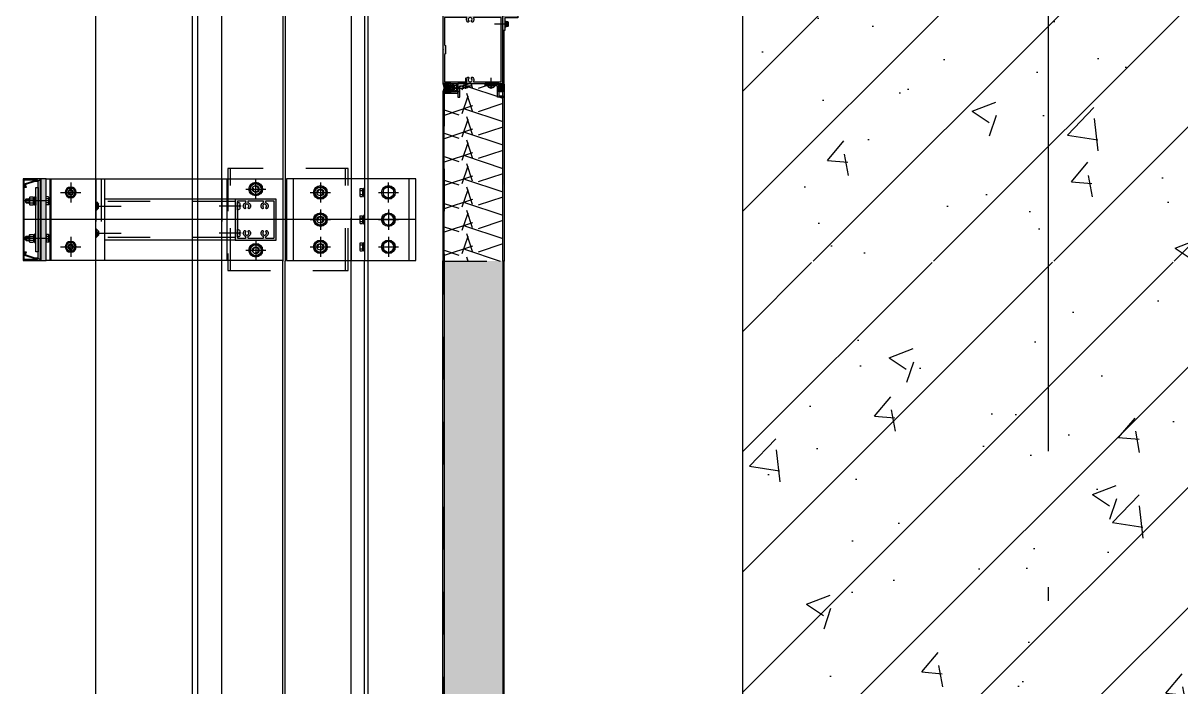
# Model space of a CAD drawing. Header units: millimetres. Extents: x 12351878 to 12381578, y 696206 to 738256.
# Drawn here: x 12375378 to 12377079, y 727451 to 728427 of the extents above; entities that cross this region are included whole.
import ezdxf

# ---------------------------------------------------------------- set-up
doc = ezdxf.new("R2010")
doc.units = ezdxf.units.MM
doc.header["$LTSCALE"] = 1000
for name, pattern in [('CENTER', [50.8, 31.75, -6.35, 6.35, -6.35]), ('CENTER2', [28.575, 19.05, -3.175, 3.175, -3.175]), ('DOTE', [2.42, 2, -0.2, 0.02, -0.2]), ('HIDDEN', [0.125, 0.0625, -0.0625])]:
    doc.linetypes.add(name, pattern=pattern)
for name, color, linetype in [('A-WALL', 5, 'Continuous'), ('A-WALL-PATT', 8, 'Continuous'), ('ALUM', 1, 'Continuous'), ('DOTE', 16, 'DOTE'), ('ELASTOMER', 6, 'Continuous'), ('ELASTOMER-V', 241, 'Continuous'), ('ELASTROMER-V', 241, 'Continuous'), ('EXTRUSION-V', 141, 'Continuous'), ('EXTRUSION1', 4, 'Continuous'), ('EXTRUSION2', 133, 'Continuous'), ('FASTENER', 191, 'Continuous'), ('GRID', 8, 'CENTER'), ('INSUL', 8, 'HIDDEN'), ('SILICONE', 8, 'Continuous'), ('SILICONE-V', 9, 'Continuous'), ('SUS-V', 201, 'Continuous'), ('SYMBOL', 7, 'Continuous'), ('型材断面填充', 254, 'Continuous'), ('铝板断面填充', 14, 'Continuous')]:
    doc.layers.add(name, color=color, linetype=linetype)
pattern_1 = [(108.43495, (4.298, -84.82), (-85.962545, 223.502618), [27.1839, -244.6535]), (18.43495, (-81.664, -110.608), (171.92509, 68.770036), [81.5527, -190.2848]), (71.56505, (-4.298, -84.82), (6e-11, 34.385018), [27.1839, -244.6535]), (161.56505, (-4.298, -59.031), (-85.962545, 17.19251), [81.5527, -190.2848])]

# ---------------------------------------------------------------- blocks, each defined once
blk = doc.blocks.new('*U133')
at = {"linetype": 'CENTER2', "ltscale": 0.5}
blk.add_line((0, 5.7), (0, -13.7), dxfattribs=at)
at = {"color": 0, "linetype": 'ByBlock'}
blk.add_lwpolyline([(-0.7, 2.5), (-1.2, 3.6), (-3, 3.6, 0.414214), (-5.4, 1.2), (-5.4, 0), (5.4, 0), (5.4, 1.2, 0.414214), (3, 3.6), (1.2, 3.6), (0.7, 2.5)], format="xyb", close=True, dxfattribs=at)
blk = doc.blocks.new('*U110')
at = {"layer": 'INSUL'}
h = blk.add_hatch(dxfattribs=at)
h.set_pattern_fill('保温棉50', color=256, scale=4.298127, angle=90, pattern_type=2)
h.set_pattern_definition(pattern_1)
h.paths.add_polyline_path([(0, -71.9), (86, -71.9), (86, 188.9), (0, 188.9)])
blk.add_lwpolyline([(0, -71.9), (86, -71.9), (86, 188.9), (0, 188.9)], close=True, dxfattribs=at)
blk = doc.blocks.new('20221208-LC02')
at = {"layer": '型材断面填充', "linetype": 'ByBlock'}
h = blk.add_hatch(color=256, dxfattribs=at)
edge = h.paths.add_edge_path(flags=16)
edge.add_line((2.5, -7), (2.5, -47))
edge.add_arc((3, -47), 0.5, 180, 270)
edge.add_line((3, -47.5), (34.7, -47.5))
edge.add_arc((34.7, -47), 0.5, 270, 385.0702)
edge.add_arc((40, -44.5), 5.4, 137.53, 205.0702, ccw=False)
edge.add_arc((36.9, -41.7), 1.25, 30, 137.53, ccw=False)
edge.add_arc((36.9, -41.7), 1.25, -42.47, 30, ccw=False)
edge.add_arc((40, -44.5), 2.9, 137.53, 142.0719)
edge.add_line((37.7, -42.7), (38, -42.9))
edge.add_arc((40, -44.5), 2.6, 141.1501, 158.8499)
edge.add_line((37.6, -43.6), (37.3, -43.4))
edge.add_arc((40, -44.5), 2.9, 157.9281, 262.0719)
edge.add_line((39.6, -47.4), (39.6, -47.1))
edge.add_arc((40, -44.5), 2.6, 261.1501, 278.8499)
edge.add_line((40.4, -47.1), (40.4, -47.4))
edge.add_arc((40, -44.5), 2.9, 277.9281, 382.0719)
edge.add_line((42.7, -43.4), (42.4, -43.6))
edge.add_arc((40, -44.5), 2.6, 21.1501, 38.8499)
edge.add_line((42, -42.9), (42.3, -42.7))
edge.add_arc((40, -44.5), 2.9, 37.9281, 42.47)
edge.add_arc((43.1, -41.7), 1.25, 150, 222.47, ccw=False)
edge.add_arc((43.1, -41.7), 1.25, 42.47, 150, ccw=False)
edge.add_arc((40, -44.5), 5.4, -25.0702, 42.47, ccw=False)
edge.add_arc((45.3, -47), 0.5, 154.9298, 270)
edge.add_line((45.3, -47.5), (85, -47.5))
edge.add_arc((85, -47), 0.5, 270, 360)
edge.add_line((85.5, -47), (85.5, 47))
edge.add_arc((85, 47), 0.5, 0, 90)
edge.add_line((85, 47.5), (45.3, 47.5))
edge.add_arc((45.3, 47), 0.5, 90, 205.0702)
edge.add_arc((40, 44.5), 5.4, -42.47, 25.0702, ccw=False)
edge.add_arc((43.1, 41.7), 1.25, 210, 317.53, ccw=False)
edge.add_arc((43.1, 41.7), 1.25, 137.53, 210, ccw=False)
edge.add_arc((40, 44.5), 2.9, 317.53, 322.0719)
edge.add_line((42.3, 42.7), (42, 42.9))
edge.add_arc((40, 44.5), 2.6, 321.1501, 338.8499)
edge.add_line((42.4, 43.6), (42.7, 43.4))
edge.add_arc((40, 44.5), 2.9, 337.9281, 442.0719)
edge.add_line((40.4, 47.4), (40.4, 47.1))
edge.add_arc((40, 44.5), 2.6, 81.1501, 98.8499)
edge.add_line((39.6, 47.1), (39.6, 47.4))
edge.add_arc((40, 44.5), 2.9, 97.9281, 202.0719)
edge.add_line((37.3, 43.4), (37.6, 43.6))
edge.add_arc((40, 44.5), 2.6, 201.1501, 218.8499)
edge.add_line((38, 42.9), (37.7, 42.7))
edge.add_arc((40, 44.5), 2.9, 217.9281, 222.47)
edge.add_arc((36.9, 41.7), 1.25, -30, 42.47, ccw=False)
edge.add_arc((36.9, 41.7), 1.25, 222.47, 330, ccw=False)
edge.add_arc((40, 44.5), 5.4, 154.9298, 222.47, ccw=False)
edge.add_arc((34.7, 47), 0.5, 334.9298, 450)
edge.add_line((34.7, 47.5), (3, 47.5))
edge.add_arc((3, 47), 0.5, 90, 180)
edge.add_line((2.5, 47), (2.5, 7))
edge.add_line((2.5, 7), (4, 6))
edge.add_line((4, 6), (4, -6))
edge.add_line((4, -6), (2.5, -7))
edge = h.paths.add_edge_path()
edge.add_line((0, -0.3), (0, -50))
edge.add_line((0, -50), (88, -50))
edge.add_line((88, -50), (88, 50))
edge.add_line((88, 50), (0, 50))
edge.add_line((0, 50), (0, 0.3))
edge.add_arc((0, 0), 0.3, -90, 90, ccw=False)
at = {"color": 0, "linetype": 'ByBlock'}
for points in [[(0, -0.3), (0, -50), (88, -50), (88, 50), (0, 50), (0, 0.3, -1)], [(2.5, -7), (2.5, -47, 0.414214), (3, -47.5), (34.7, -47.5, 0.549018), (35.1, -46.8, -0.303538), (36, -40.9, -0.506945), (38, -41.1, -0.327189), (37.9, -42.5, 0.01982), (37.7, -42.7), (38, -42.9, 0.077384), (37.6, -43.6), (37.3, -43.4, 0.488509), (39.6, -47.4), (39.6, -47.1, 0.077384), (40.4, -47.1), (40.4, -47.4, 0.488509), (42.7, -43.4), (42.4, -43.6, 0.077384), (42, -42.9), (42.3, -42.7, 0.01982), (42.1, -42.5, -0.327189), (42, -41.1, -0.506945), (44, -40.9, -0.303538), (44.9, -46.8, 0.549018), (45.3, -47.5), (85, -47.5, 0.414214), (85.5, -47), (85.5, 47, 0.414214), (85, 47.5), (45.3, 47.5, 0.549018), (44.9, 46.8, -0.303538), (44, 40.9, -0.506945), (42, 41.1, -0.327189), (42.1, 42.5, 0.01982), (42.3, 42.7), (42, 42.9, 0.077384), (42.4, 43.6), (42.7, 43.4, 0.488509), (40.4, 47.4), (40.4, 47.1, 0.077384), (39.6, 47.1), (39.6, 47.4, 0.488509), (37.3, 43.4), (37.6, 43.6, 0.077384), (38, 42.9), (37.7, 42.7, 0.01982), (37.9, 42.5, -0.327189), (38, 41.1, -0.506945), (36, 40.9, -0.303538), (35.1, 46.8, 0.549018), (34.7, 47.5), (3, 47.5, 0.414214), (2.5, 47), (2.5, 7), (4, 6), (4, -6)]]:
    blk.add_lwpolyline(points, format="xyb", close=True, dxfattribs=at)
blk = doc.blocks.new('*U113')
at = {"layer": 'ELASTOMER-V', "linetype": 'ByBlock'}
h = blk.add_hatch(dxfattribs=at)
h.set_pattern_fill('HONEY', color=256, scale=10, angle=90, style=0)
h.set_pattern_definition([(90, (777.9763, -18948.4055), (-1.082531755, 1.875), [1.25, -2.5]), (210, (777.9763, -18948.4055), (-1.082531755, -1.875), [1.25, -2.5]), (150, (777.9763, -18948.4055), (-2.16506351, -1e-12), [-2.5, 1.25])])
edge = h.paths.add_edge_path()
edge.add_arc((6, 11.7), 6, 0, 360)
at = {"layer": 'SILICONE'}
h = blk.add_hatch(dxfattribs=at)
h.set_pattern_fill('AR-SAND', color=256, angle=90, style=0)
h.set_pattern_definition([(127.5, (777.9763, -18948.4055), (-1.92682377, -0.06299336), [0, -1.52, 0, -1.7, 0, -1.625]), (97.5, (777.9763, -18948.4055), (-2.82214607, 1.7697767), [0, -0.82, 0, -1.37, 0, -0.525]), (57.5, (777.9763, -18949.6355), (-0.00565905, 3.11414186), [0, -0.5, 0, -1.8, 0, -2.35]), (47.5, (777.9763, -18949.6355), (-0.87767556, 3.0061266), [0, -0.25, 0, -1.18, 0, -1.35])])
edge = h.paths.add_edge_path()
edge.add_line((0, 11.7), (0, 0))
edge.add_arc((6, -13.7), 15, 66.3751, 113.6249, ccw=False)
edge.add_line((12, 0), (12, 11.7))
edge.add_arc((6, 11.7), 6, -180, 0, ccw=False)
at = {"layer": '铝板断面填充', "linetype": 'ByBlock'}
h = blk.add_hatch(color=256, dxfattribs=at)
h.dxf.hatch_style = 1
h.paths.add_polyline_path([(260.8, 2), (235, 2), (14, 2), (14, 22), (1, 22), (1, 20), (12, 20), (12, 0), (235, 0), (260.8, 0)])
at = {"layer": 'ALUM'}
blk.add_lwpolyline([(260.8, 2), (235, 2), (14, 2), (14, 22), (1, 22), (1, 20), (12, 20), (12, 0), (235, 0), (260.8, 0)], close=True, dxfattribs=at)
at = {"layer": 'ELASTOMER'}
blk.add_circle((6, 11.7), 6, dxfattribs=at)
at = {"layer": 'EXTRUSION2'}
blk.add_lwpolyline([(0, 42), (0, 22), (20, 22), (20, 25), (3, 25), (3, 42)], close=True, dxfattribs=at)
at = {"layer": 'SILICONE'}
blk.add_lwpolyline([(0, 11.7), (0, 0), (0, 0, -0.209138), (12, 0), (12, 11.7, -1), (0, 11.7)], format="xyb", dxfattribs=at)
at = {"layer": 'FASTENER', "xscale": -0.8333333333333337, "yscale": 0.8333333333333337, "zscale": 0.8333333333333337}
for p, rotation in [((3, 33.5), 269.9999999999745), ((6.5, 20), 180)]:
    blk.add_blockref('*U133', p, dxfattribs=dict(at, rotation=rotation))
blk = doc.blocks.new('*U97')
at = {"linetype": 'ByBlock', "lineweight": -2}
for p, q in [((-5, 0.5), (-5, 0)), ((5, 0), (-5, 0)), ((-4.7, 0.9), (-3.5, 1.1)), ((4.7, 0.9), (-4.7, 0.9)), ((-3.5, 4.4), (-3.5, 1.1)), ((3.5, 1.1), (-3.5, 1.1)), ((2.7, 4.9), (-2.7, 4.9)), ((-2.3, 0.9), (-1.8, 1.1)), ((-1.8, 4.4), (-1.8, 1.1)), ((1.8, 4.4), (1.8, 1.1)), ((2.5, 0.9), (1.8, 1.1)), ((3.5, 4.4), (3.5, 1.1)), ((4.7, 0.9), (3.5, 1.1)), ((5, 0.5), (5, 0))]:
    blk.add_line(p, q, dxfattribs=at)
for centre, radius, start, end in [((-4.7, 0.5), 0.343, 90, 180), ((-2.7, 3.8), 1.09, 35.4009, 144.5991), ((0, 1.2), 3.66, 61.0594, 118.9406), ((2.7, 3.8), 1.09, 35.4009, 144.5991), ((4.7, 0.5), 0.343, 0, 90)]:
    blk.add_arc(centre, radius, start, end, dxfattribs=at)
at = {"layer": 'GRID', "ltscale": 0.5}
blk.add_line((0, 4.9), (0, -15.4), dxfattribs=at)
blk = doc.blocks.new('20221208-LC06')
at = {"layer": '型材断面填充', "linetype": 'ByBlock'}
blk.add_hatch(color=256, dxfattribs=at).paths.add_polyline_path([(22, 3), (3, 3), (3, 22), (0, 22), (0, 0), (22, 0)])
blk.add_lwpolyline([(22, 3), (3, 3), (3, 22), (0, 22), (0, 0), (22, 0)], close=True)
at = {"layer": 'FASTENER', "rotation": 269.9998805842413}
blk.add_blockref('*U97', (3, 12.5), dxfattribs=at)
blk = doc.blocks.new('gyqs3')
at = {"layer": 'A-WALL-PATT'}
h = blk.add_hatch(dxfattribs=at)
h.set_pattern_fill('钢筋混凝土', color=256, scale=50, style=0)
h.set_pattern_definition([(45, (-12372697.5, -705372.93), (-88.3883476, 88.3883476), []), (50, (-12372697.5, -705372.93), (358.630091, -31.3760675), [37.5, -412.5]), (355, (-12372697.5, -705372.93), (-69.375667, 376.096067), [30, -330]), (100.4514, (-12372667.6, -705375.54), (289.254691, 344.719771), [31.870095, -350.571056]), (46.1842, (-12372697.5, -705272.93), (533.620524, -82.759507), [56.25, -618.75]), (96.6356, (-12372653.03, -705279.8), (467.331353, 487.058935), [47.805144, -525.8565]), (351.1842, (-12372697.5, -705272.93), (467.330973, 487.0593), [45, -495]), (21, (-12372647.5, -705297.93), (298.453526, -201.309445), [37.5, -412.5]), (326, (-12372647.5, -705297.93), (121.657666, 362.575023), [30, -330]), (71.4514, (-12372622.63, -705314.7), (420.111314, 161.265248), [31.870095, -350.571056]), (37.5, (-12372697.5, -705372.93), (6.0799277, 166.4469269), [0, -326, 0, -335, 0, -331.25]), (7.5, (-12372697.5, -705372.93), (131.5347687, 197.205856), [0, -191, 0, -318.5, 0, -126.25]), (327.5, (-12372809, -705372.93), (266.9112181, -11.2774359), [0, -125, 0, -390, 0, -517.5]), (317.5, (-12372859, -705372.93), (291.5930847, 50.052491), [0, -162.5, 0, -259, 0, -367.5])])
h.paths.add_polyline_path([(3737, 504.7), (5337, 504.7), (5337, 2560.6), (6790.5, 2560.6), (6790.5, 2710.6), (5337, 2710.6), (5337, 4104.7), (3737, 4104.7), (3737, 2560.6), (3487, 2560.6), (3487, 2310.6), (3737, 2310.6)])
at = {"layer": 'SILICONE-V', "linetype": 'ByBlock'}
h = blk.add_hatch(dxfattribs=at)
h.set_pattern_fill('ANSI37', color=256, scale=10, angle=315, style=0)
h.set_pattern_definition([(360, (1927.385, 1483.0631), (-6e-13, 1.25), []), (90, (1927.385, 1483.0631), (-1.25, -6e-13), [])])
edge = h.paths.add_edge_path()
edge.add_line((3385, 753.6), (3379, 753.6))
edge.add_line((3379, 753.6), (3379, 764.6))
edge.add_arc((3382, 777.8), 13.6, 257.2511, 282.7489)
edge.add_line((3385, 764.6), (3385, 753.6))
at = {"layer": '铝板断面填充'}
blk.add_hatch(color=14, dxfattribs=at).paths.add_polyline_path([(3387, 617.2), (3385, 617.2), (3385, 764.6), (3387, 764.6)])
at = {"layer": 'A-WALL', "elevation": 0}
blk.add_lwpolyline([(3737, 4111.2), (3737, 2560.6), (3487, 2560.6), (3487, 2310.6), (3737, 2310.6), (3737, 502.3)], dxfattribs=at)
at = {"layer": 'ALUM', "elevation": 0}
blk.add_lwpolyline([(3385, 504.7), (3385, 764.6), (3387, 764.6), (3387, 504.7)], dxfattribs=at)
at = {"layer": 'ELASTROMER-V', "linetype": 'HIDDEN', "elevation": 0}
blk.add_lwpolyline([(3359, 764.6), (3379, 764.6), (3379, 765.6), (3359, 765.6)], close=True, dxfattribs=at)
at = {"layer": 'EXTRUSION-V'}
for p, q in [((3062, 2701.6, 0), (3062, 504.7, 0)), ((3065, 2701.6, 0), (3065, 504.7, 0)), ((2787, 504.7, 0), (2787, 1945.6, 0)), ((2928.9, 504.7, 0), (2928.9, 1945.6, 0)), ((2937, 504.7, 0), (2937, 1945.6, 0)), ((2972, 504.7, 0), (2972, 1945.6, 0)), ((3162, 1945.6, 0), (3162, 504.7, 0)), ((3182, 1945.6, 0), (3182, 504.7, 0)), ((3187, 504.7, 0), (3187, 1945.6, 0)), ((3387, 764.6, 0), (3387, 843.6, 0))]:
    blk.add_line(p, q, dxfattribs=at)
at = {"layer": 'EXTRUSION1', "elevation": 0}
blk.add_lwpolyline([(3383.5, 744.6), (3383.5, 745.6), (3377, 745.6), (3377, 762.6), (3359, 762.6), (3359, 764.6), (3379, 764.6), (3379, 747.6), (3385, 747.6), (3385, 744.6)], close=True, dxfattribs=at)
at = {"layer": 'SILICONE', "elevation": 0}
blk.add_lwpolyline([(3385, 753.6), (3379, 753.6), (3379, 764.6), (3379, 764.6, 0.111716), (3385, 764.6)], format="xyb", close=True, dxfattribs=at)
at = {"color": 0, "linetype": 'ByBlock', "rotation": 270}
blk.add_blockref('*U113', (3297, 765.6, 0), dxfattribs=at)
at = {"layer": 'EXTRUSION1'}
blk.add_blockref('20221208-LC02', (3297, 815.6, 0), dxfattribs=at)
at = {"layer": 'EXTRUSION1', "xscale": -1, "rotation": 180}
blk.add_blockref('20221208-LC06', (3385, 865.6, 0), dxfattribs=at)
at = {"layer": 'FASTENER', "xscale": -0.8333333333333337, "yscale": 0.8333333333333337, "zscale": 0.8333333333333337, "rotation": 180}
blk.add_blockref('*U133', (3368, 762.6, 0), dxfattribs=at)
at = {"layer": 'INSUL', "rotation": 180}
blk.add_blockref('*U110', (3385, 693.6, 0), dxfattribs=at)
blk = doc.blocks.new('*U167')
at = {"layer": '铝板断面填充', "linetype": 'ByBlock'}
h = blk.add_hatch(color=256, dxfattribs=at)
h.dxf.hatch_style = 1
h.paths.add_polyline_path([(3424.2, 2), (3398.4, 2), (14, 2), (14, 22), (1, 22), (1, 20), (12, 20), (12, 0), (3398.4, 0), (3424.2, 0)])
at = {"layer": 'ALUM'}
blk.add_lwpolyline([(3424.2, 2), (3398.4, 2), (14, 2), (14, 22), (1, 22), (1, 20), (12, 20), (12, 0), (3398.4, 0), (3424.2, 0)], close=True, dxfattribs=at)
blk = doc.blocks.new('*U166')
at = {"layer": 'INSUL'}
h = blk.add_hatch(dxfattribs=at)
h.set_pattern_fill('保温棉50', color=256, scale=4.298127, angle=90, pattern_type=2)
h.set_pattern_definition(pattern_1)
h.paths.add_polyline_path([(0, -71.9), (86, -71.9), (86, 3352.2), (0, 3352.2)])
blk.add_lwpolyline([(0, -71.9), (86, -71.9), (86, 3352.2), (0, 3352.2)], close=True, dxfattribs=at)
blk = doc.blocks.new('M10.3')
at = {"color": 0, "linetype": 'ByBlock'}
blk.add_lwpolyline([(-4.6, 8), (-9.2, 0), (-4.6, -8), (4.6, -8), (9.2, 0), (4.6, 8)], close=True, dxfattribs=at)
blk.add_circle((0, 0), 8, dxfattribs=at)
blk = doc.blocks.new('M8.1')
at = {"color": 0, "linetype": 'ByBlock'}
blk.add_lwpolyline([(-3.8, 6.5), (-7.5, 0), (-3.8, -6.5), (3.8, -6.5), (7.5, 0), (3.8, 6.5)], close=True, dxfattribs=at)
for radius in [8, 6.5, 4]:
    blk.add_circle((0, 0), radius, dxfattribs=at)
at = {"color": 0, "linetype": 'HIDDEN'}
blk.add_arc((0, 0), 3, 68.0788, 18.9892, dxfattribs=at)
blk = doc.blocks.new('20211009-LC02')
at = {"layer": '型材断面填充', "linetype": 'ByBlock'}
h = blk.add_hatch(color=256, dxfattribs=at)
edge = h.paths.add_edge_path(flags=16)
edge.add_arc((41, -25.4), 0.5, 0, 69.8287, ccw=False)
edge.add_line((41.5, -25.4), (41.5, -26.5))
edge.add_arc((41, -26.5), 0.5, -90, 0, ccw=False)
edge.add_line((41, -27), (19, -27))
edge.add_arc((19, -26.5), 0.5, 180, 270, ccw=False)
edge.add_line((18.5, -26.5), (18.5, -25.4))
edge.add_arc((19, -25.4), 0.5, 110.1713, 180, ccw=False)
edge.add_arc((17, -20), 5.3, 290.1713, 402.0226)
edge.add_arc((20, -17.3), 1.25, 42.0226, 150)
edge.add_arc((20, -17.3), 1.25, 150, 222.0226)
edge.add_arc((17, -20), 2.8, 38.5196, 42.0226, ccw=False)
edge.add_line((19.2, -18.3), (19.1, -18.3))
edge.add_arc((17, -20), 2.65, 21.4804, 38.5196, ccw=False)
edge.add_line((19.5, -19), (19.6, -19))
edge.add_arc((17, -20), 2.8, -81.4804, 21.4804, ccw=False)
edge.add_line((17.4, -22.8), (17.4, -22.6))
edge.add_arc((17, -20), 2.65, 261.4804, 278.5196, ccw=False)
edge.add_line((16.6, -22.6), (16.6, -22.8))
edge.add_arc((17, -20), 2.8, 158.5196, 261.4804, ccw=False)
edge.add_line((14.4, -19), (14.5, -19))
edge.add_arc((17, -20), 2.65, 141.4804, 158.5196, ccw=False)
edge.add_line((14.9, -18.3), (14.8, -18.3))
edge.add_arc((17, -20), 2.8, 137.9774, 141.4804, ccw=False)
edge.add_arc((14, -17.3), 1.25, 317.9774, 390)
edge.add_arc((14, -17.3), 1.25, 30, 137.9774)
edge.add_arc((17, -20), 5.3, 137.9774, 249.8287)
edge.add_arc((15, -25.4), 0.5, 0, 69.8287, ccw=False)
edge.add_line((15.5, -25.4), (15.5, -26.5))
edge.add_arc((15, -26.5), 0.5, -90, 0, ccw=False)
edge.add_line((15, -27), (3.5, -27))
edge.add_arc((3.5, -26.5), 0.5, 180, 270, ccw=False)
edge.add_line((3, -26.5), (3, 26.5))
edge.add_arc((3.5, 26.5), 0.5, 90, 180, ccw=False)
edge.add_line((3.5, 27), (15, 27))
edge.add_arc((15, 26.5), 0.5, 0, 90, ccw=False)
edge.add_line((15.5, 26.5), (15.5, 25.4))
edge.add_arc((15, 25.4), 0.5, 290.1713, 360, ccw=False)
edge.add_arc((17, 20), 5.3, 110.1713, 222.0226)
edge.add_arc((14, 17.3), 1.25, 222.0226, 330)
edge.add_arc((14, 17.3), 1.25, 330, 402.0226)
edge.add_arc((17, 20), 2.8, 218.5196, 222.0226, ccw=False)
edge.add_line((14.8, 18.3), (14.9, 18.3))
edge.add_arc((17, 20), 2.65, 201.4804, 218.5196, ccw=False)
edge.add_line((14.5, 19), (14.4, 19))
edge.add_arc((17, 20), 2.8, 98.5196, 201.4804, ccw=False)
edge.add_line((16.6, 22.8), (16.6, 22.6))
edge.add_arc((17, 20), 2.65, 81.4804, 98.5196, ccw=False)
edge.add_line((17.4, 22.6), (17.4, 22.8))
edge.add_arc((17, 20), 2.8, -21.4804, 81.4804, ccw=False)
edge.add_line((19.6, 19), (19.5, 19))
edge.add_arc((17, 20), 2.65, 321.4804, 338.5196, ccw=False)
edge.add_line((19.1, 18.3), (19.2, 18.3))
edge.add_arc((17, 20), 2.8, 317.9774, 321.4804, ccw=False)
edge.add_arc((20, 17.3), 1.25, 137.9774, 210)
edge.add_arc((20, 17.3), 1.25, 210, 317.9774)
edge.add_arc((17, 20), 5.3, 317.9774, 429.8287)
edge.add_arc((19, 25.4), 0.5, 180, 249.8287, ccw=False)
edge.add_line((18.5, 25.4), (18.5, 26.5))
edge.add_arc((19, 26.5), 0.5, 90, 180, ccw=False)
edge.add_line((19, 27), (41, 27))
edge.add_arc((41, 26.5), 0.5, 0, 90, ccw=False)
edge.add_line((41.5, 26.5), (41.5, 25.4))
edge.add_arc((41, 25.4), 0.5, -69.8287, 0, ccw=False)
edge.add_arc((43, 20), 5.3, 110.1713, 222.0226)
edge.add_arc((40, 17.3), 1.25, 222.0226, 330)
edge.add_arc((40, 17.3), 1.25, 330, 402.0226)
edge.add_arc((43, 20), 2.8, 218.5196, 222.0226, ccw=False)
edge.add_line((40.8, 18.3), (40.9, 18.3))
edge.add_arc((43, 20), 2.65, 201.4804, 218.5196, ccw=False)
edge.add_line((40.5, 19), (40.4, 19))
edge.add_arc((43, 20), 2.8, 98.5196, 201.4804, ccw=False)
edge.add_line((42.6, 22.8), (42.6, 22.6))
edge.add_arc((43, 20), 2.65, 81.4804, 98.5196, ccw=False)
edge.add_line((43.4, 22.6), (43.4, 22.8))
edge.add_arc((43, 20), 2.8, -21.4804, 81.4804, ccw=False)
edge.add_line((45.6, 19), (45.5, 19))
edge.add_arc((43, 20), 2.65, 321.4804, 338.5196, ccw=False)
edge.add_line((45.1, 18.3), (45.2, 18.3))
edge.add_arc((43, 20), 2.8, 317.9774, 321.4804, ccw=False)
edge.add_arc((46, 17.3), 1.25, 137.9774, 210)
edge.add_arc((46, 17.3), 1.25, 210, 317.9774)
edge.add_arc((43, 20), 5.3, 317.9774, 429.8287)
edge.add_arc((45, 25.4), 0.5, 180, 249.8287, ccw=False)
edge.add_line((44.5, 25.4), (44.5, 26.5))
edge.add_arc((45, 26.5), 0.5, 90, 180, ccw=False)
edge.add_line((45, 27), (56.5, 27))
edge.add_arc((56.5, 26.5), 0.5, 0, 90, ccw=False)
edge.add_line((57, 26.5), (57, -26.5))
edge.add_arc((56.5, -26.5), 0.5, -90, 0, ccw=False)
edge.add_line((56.5, -27), (45, -27))
edge.add_arc((45, -26.5), 0.5, 180, 270, ccw=False)
edge.add_line((44.5, -26.5), (44.5, -25.4))
edge.add_arc((45, -25.4), 0.5, 110.1713, 180, ccw=False)
edge.add_arc((43, -20), 5.3, 290.1713, 402.0226)
edge.add_arc((46, -17.3), 1.25, 42.0226, 150)
edge.add_arc((46, -17.3), 1.25, 150, 222.0226)
edge.add_arc((43, -20), 2.8, 38.5196, 42.0226, ccw=False)
edge.add_line((45.2, -18.3), (45.1, -18.3))
edge.add_arc((43, -20), 2.65, 21.4804, 38.5196, ccw=False)
edge.add_line((45.5, -19), (45.6, -19))
edge.add_arc((43, -20), 2.8, -81.4804, 21.4804, ccw=False)
edge.add_line((43.4, -22.8), (43.4, -22.6))
edge.add_arc((43, -20), 2.65, 261.4804, 278.5196, ccw=False)
edge.add_line((42.6, -22.6), (42.6, -22.8))
edge.add_arc((43, -20), 2.8, 158.5196, 261.4804, ccw=False)
edge.add_line((40.4, -19), (40.5, -19))
edge.add_arc((43, -20), 2.65, 141.4804, 158.5196, ccw=False)
edge.add_line((40.9, -18.3), (40.8, -18.3))
edge.add_arc((43, -20), 2.8, 137.9774, 141.4804, ccw=False)
edge.add_arc((40, -17.3), 1.25, 317.9774, 390)
edge.add_arc((40, -17.3), 1.25, 30, 137.9774)
edge.add_arc((43, -20), 5.3, 137.9774, 249.8287)
h.paths.add_polyline_path([(0, 30), (60, 30), (60, -30), (0, -30)])
at = {"color": 0, "linetype": 'ByBlock'}
blk.add_lwpolyline([(0, 30), (60, 30), (60, -30), (0, -30)], close=True, dxfattribs=at)
blk.add_lwpolyline([(41.2, -25, -0.314477), (41.5, -25.4), (41.5, -26.5, -0.414214), (41, -27), (19, -27, -0.414214), (18.5, -26.5), (18.5, -25.4, -0.314477), (18.8, -25, 0.530878), (20.9, -16.5, 0.509401), (18.9, -16.7, 0.325029), (19.1, -18.1, -0.015286), (19.2, -18.3), (19.1, -18.3, -0.074485), (19.5, -19), (19.6, -19, -0.482132), (17.4, -22.8), (17.4, -22.6, -0.074485), (16.6, -22.6), (16.6, -22.8, -0.482132), (14.4, -19), (14.5, -19, -0.074485), (14.9, -18.3), (14.8, -18.3, -0.015286), (14.9, -18.1, 0.325029), (15.1, -16.7, 0.509401), (13.1, -16.5, 0.530878), (15.2, -25, -0.314477), (15.5, -25.4), (15.5, -26.5, -0.414214), (15, -27), (3.5, -27, -0.414214), (3, -26.5), (3, 26.5, -0.414214), (3.5, 27), (15, 27, -0.414214), (15.5, 26.5), (15.5, 25.4, -0.314477), (15.2, 25, 0.530878), (13.1, 16.5, 0.509401), (15.1, 16.7, 0.325029), (14.9, 18.1, -0.015286), (14.8, 18.3), (14.9, 18.3, -0.074485), (14.5, 19), (14.4, 19, -0.482132), (16.6, 22.8), (16.6, 22.6, -0.074485), (17.4, 22.6), (17.4, 22.8, -0.482132), (19.6, 19), (19.5, 19, -0.074485), (19.1, 18.3), (19.2, 18.3, -0.015286), (19.1, 18.1, 0.325029), (18.9, 16.7, 0.509401), (20.9, 16.5, 0.530878), (18.8, 25, -0.314477), (18.5, 25.4), (18.5, 26.5, -0.414214), (19, 27), (41, 27, -0.414214), (41.5, 26.5), (41.5, 25.4, -0.314477), (41.2, 25, 0.530878), (39.1, 16.5, 0.509401), (41.1, 16.7, 0.325029), (40.9, 18.1, -0.015286), (40.8, 18.3), (40.9, 18.3, -0.074485), (40.5, 19), (40.4, 19, -0.482132), (42.6, 22.8), (42.6, 22.6, -0.074485), (43.4, 22.6), (43.4, 22.8, -0.482132), (45.6, 19), (45.5, 19, -0.074485), (45.1, 18.3), (45.2, 18.3, -0.015286), (45.1, 18.1, 0.325029), (44.9, 16.7, 0.509401), (46.9, 16.5, 0.530878), (44.8, 25, -0.314477), (44.5, 25.4), (44.5, 26.5, -0.414214), (45, 27), (56.5, 27, -0.414214), (57, 26.5), (57, -26.5, -0.414214), (56.5, -27), (45, -27, -0.414214), (44.5, -26.5), (44.5, -25.4, -0.314477), (44.8, -25, 0.530878), (46.9, -16.5, 0.509401), (44.9, -16.7, 0.325029), (45.1, -18.1, -0.015286), (45.2, -18.3), (45.1, -18.3, -0.074485), (45.5, -19), (45.6, -19, -0.482132), (43.4, -22.8), (43.4, -22.6, -0.074485), (42.6, -22.6), (42.6, -22.8, -0.482132), (40.4, -19), (40.5, -19, -0.074485), (40.9, -18.3), (40.8, -18.3, -0.015286), (40.9, -18.1, 0.325029), (41.1, -16.7, 0.509401), (39.1, -16.5, 0.530878)], format="xyb", close=True, dxfattribs=at)
blk = doc.blocks.new('*U108')
at = {"linetype": 'CENTER2', "ltscale": 0.5}
blk.add_line((0, 5.7), (0, -26.6), dxfattribs=at)
at = {"color": 0, "linetype": 'ByBlock'}
blk.add_lwpolyline([(-0.7, 2.5), (-1.2, 3.6), (-3, 3.6, 0.414214), (-5.4, 1.2), (-5.4, 0), (5.4, 0), (5.4, 1.2, 0.414214), (3, 3.6), (1.2, 3.6), (0.7, 2.5)], format="xyb", close=True, dxfattribs=at)
blk = doc.blocks.new('*U109')
at = {"linetype": 'CENTER2', "ltscale": 0.5}
blk.add_line((0, 0), (0, -36.6), dxfattribs=at)
at = {"color": 0, "linetype": 'ByBlock'}
for p, q in [((6, -0.3), (-6, -0.3)), ((-3, -3.3), (3, -3.3)), ((-2.3, -0.3), (-2.3, -2.2)), ((-2.3, -2.2), (0, -3.3)), ((-1.2, -0.3), (-1.2, -2.2)), ((2.3, -2.2), (0, -3.3)), ((1.2, -0.3), (1.2, -2.2)), ((2.3, -0.3), (2.3, -2.2))]:
    blk.add_line(p, q, dxfattribs=at)
blk.add_lwpolyline([(-3, -3.3), (-3, -3.3), (-6, -0.3), (-6, 0), (6, 0), (6, -0.3), (3, -3.3), (3, -3.3)], dxfattribs=at)
for centre, radius, start, end in [((-1.7, -0.7), 1.66, 249.6049, 290.3951), ((0, 1.2), 3.63, 251.4717, 288.5283), ((1.7, -0.7), 1.66, 249.6049, 290.3951)]:
    blk.add_arc(centre, radius, start, end, dxfattribs=at)
blk = doc.blocks.new('M6.2')
at = {"color": 0, "linetype": 'ByBlock'}
for p, q in [((-5.8, 3.2), (-5.8, 0)), ((-5.8, 0), (5.8, 0)), ((-4.3, 4), (4.3, 4)), ((-2.9, 3.2), (-2.9, 0)), ((2.9, 3.2), (2.9, 0)), ((5.8, 3.2), (5.8, 0))]:
    blk.add_line(p, q, dxfattribs=at)
for centre, radius, start, end in [((-4.3, 2.3), 1.7, 32.0046, 147.9954), ((0, -1.6), 5.61, 59.0209, 120.9791), ((4.3, 2.3), 1.7, 32.0046, 147.9954)]:
    blk.add_arc(centre, radius, start, end, dxfattribs=at)
blk = doc.blocks.new('M6.7')
at = {"color": 0, "linetype": 'ByBlock'}
for p, q in [((-5.8, 8.5), (-5.8, 4)), ((-4.3, 9.3), (4.3, 9.3)), ((-4.3, 3.2), (4.3, 3.2)), ((-3, 14), (-2, 15)), ((-3, 14), (-3, 9.3)), ((-3, 14), (3, 14)), ((-2.9, 8.5), (-2.9, 4)), ((2, 15), (-2, 15)), ((-1.2, 1.6), (0, 3.2)), ((0, 1.6), (1.2, 3.2)), ((2, 15), (3, 14)), ((2.9, 8.5), (2.9, 4)), ((3, 14), (3, 9.3)), ((5.8, 8.5), (5.8, 4))]:
    blk.add_line(p, q, dxfattribs=at)
at = {"color": 0, "linetype": 'HIDDEN'}
for p, q in [((-2, 15), (-2, 9.3)), ((2, 15), (2, 9.3))]:
    blk.add_line(p, q, dxfattribs=at)
at = {"color": 0, "linetype": 'ByBlock'}
for points in [[(-6, 1.6), (6, 1.6), (6, 0), (-6, 0), (-6, 1.6)], [(-4.6, 3.2), (4.6, 3.2), (4.6, 1.6), (-4.6, 1.6), (-4.6, 3.2)]]:
    blk.add_lwpolyline(points, dxfattribs=at)
for centre, radius, start, end in [((-4.3, 7.6), 1.7, 32.0046, 147.9954), ((-4.3, 4.9), 1.7, 212.0046, 327.9954), ((0, 3.7), 5.61, 59.0209, 120.9791), ((0, 8.8), 5.61, 239.0209, 300.9791), ((4.3, 7.6), 1.7, 32.0046, 147.9954), ((4.3, 4.9), 1.7, 212.0046, 327.9954)]:
    blk.add_arc(centre, radius, start, end, dxfattribs=at)
blk = doc.blocks.new('*U99')
at = {"layer": 'GRID'}
blk.add_line((0, -6.6), (0, 33.2), dxfattribs=at)
at = {"color": 0, "linetype": 'ByBlock'}
blk.add_blockref('M6.7', (0, 15.5), dxfattribs=at)
at = {"color": 0, "linetype": 'ByBlock', "xscale": -1, "rotation": 180}
blk.add_blockref('M6.2', (0, 0), dxfattribs=at)
blk = doc.blocks.new('20221223-AZM01')
at = {"layer": '型材断面填充', "linetype": 'ByBlock'}
h = blk.add_hatch(color=256, dxfattribs=at)
edge = h.paths.add_edge_path()
edge.add_arc((-552.1, -59.7), 0.3, 270, 360)
edge.add_line((-551.8, -59.7), (-551.8, -58.8))
edge.add_arc((-552.3, -58.8), 0.5, 0, 70)
edge.add_line((-552.1, -58.4), (-554.4, -57.5))
edge.add_arc((-554.5, -57.7), 0.2, 70, 90)
edge.add_line((-554.5, -57.5), (-555.1, -57.5))
edge.add_arc((-555.1, -58), 0.5, 90, 135)
edge.add_line((-555.4, -57.6), (-556.2, -58.4))
edge.add_arc((-556.4, -58.3), 0.2, 270, 315, ccw=False)
edge.add_line((-556.4, -58.5), (-563.8, -58.5))
edge.add_arc((-563.8, -58.7), 0.2, 90, 118.955)
edge.add_arc((-564.4, -57.7), 1, 241.045, 298.955, ccw=False)
edge.add_arc((-565, -58.7), 0.2, 61.045, 90)
edge.add_line((-565, -58.5), (-574.8, -58.5))
edge.add_arc((-574.8, -58), 0.5, 180, 270, ccw=False)
edge.add_line((-575.3, -58), (-575.3, -49.3))
edge.add_arc((-574.8, -49.3), 0.5, 90, 180, ccw=False)
edge.add_line((-574.8, -48.8), (-572.8, -48.8))
edge.add_line((-572.8, -48.8), (-571.8, -48.3))
edge.add_arc((-572.3, -48.3), 0.5, 0, 90)
edge.add_line((-572.3, -47.8), (-574.8, -47.8))
edge.add_arc((-574.8, -47.3), 0.5, 180, 270, ccw=False)
edge.add_line((-575.3, -47.3), (-575.3, 47.3))
edge.add_arc((-574.8, 47.3), 0.5, 90, 180, ccw=False)
edge.add_line((-574.8, 47.8), (-572.3, 47.8))
edge.add_arc((-572.3, 48.3), 0.5, 270, 360)
edge.add_line((-571.8, 48.3), (-572.8, 48.8))
edge.add_line((-572.8, 48.8), (-574.8, 48.8))
edge.add_arc((-574.8, 49.3), 0.5, 180, 270, ccw=False)
edge.add_line((-575.3, 49.3), (-575.3, 58))
edge.add_arc((-574.8, 58), 0.5, 90, 180, ccw=False)
edge.add_line((-574.8, 58.5), (-565, 58.5))
edge.add_arc((-565, 58.7), 0.2, 270, 298.955)
edge.add_arc((-564.4, 57.6), 1, 61.045, 118.955, ccw=False)
edge.add_arc((-563.8, 58.7), 0.2, 241.045, 270)
edge.add_line((-563.8, 58.5), (-556.4, 58.5))
edge.add_arc((-556.4, 58.3), 0.2, 45, 90, ccw=False)
edge.add_line((-556.2, 58.4), (-555.4, 57.6))
edge.add_arc((-555.1, 58), 0.5, 225, 270)
edge.add_line((-555.1, 57.5), (-554.5, 57.5))
edge.add_arc((-554.5, 57.7), 0.2, 270, 290)
edge.add_line((-554.4, 57.5), (-552.1, 58.4))
edge.add_arc((-552.3, 58.8), 0.5, 290, 360)
edge.add_line((-551.8, 58.8), (-551.8, 59.7))
edge.add_arc((-552.1, 59.7), 0.3, 0, 90)
edge.add_line((-552.1, 60), (-576.8, 60))
edge.add_line((-576.8, 60), (-576.8, -60))
edge.add_line((-576.8, -60), (-552.1, -60))
h = blk.add_hatch(color=256, dxfattribs=at)
edge = h.paths.add_edge_path()
edge.add_line((-553.8, 57.5), (-552.4, 58))
edge.add_arc((-552.3, 57.6), 0.5, 0, 110, ccw=False)
edge.add_line((-551.8, 57.6), (-551.8, -57.6))
edge.add_arc((-552.3, -57.6), 0.5, -110, 0, ccw=False)
edge.add_line((-552.4, -58), (-553.8, -57.5))
edge.add_arc((-554, -58), 0.5, 70, 90)
edge.add_line((-554, -57.5), (-555.1, -57.5))
edge.add_arc((-555.1, -58), 0.5, 90, 135)
edge.add_line((-555.4, -57.6), (-555.8, -58.1))
edge.add_arc((-556.2, -57.7), 0.5, 270, 315, ccw=False)
edge.add_line((-556.2, -58.2), (-557.4, -58.2))
edge.add_arc((-557.4, -57.7), 0.5, 251.8948, 270, ccw=False)
edge.add_line((-557.5, -58.2), (-574.4, -52.7))
edge.add_arc((-574.3, -52.2), 0.5, 180, 251.8948, ccw=False)
edge.add_line((-574.8, -52.2), (-574.8, -49.3))
edge.add_arc((-574.3, -49.3), 0.5, 90, 180, ccw=False)
edge.add_line((-574.3, -48.8), (-573.3, -48.8))
edge.add_arc((-573.3, -49.1), 0.263, -90, 90, ccw=False)
edge.add_line((-573.3, -49.4), (-573.3, -51.1))
edge.add_arc((-572.8, -51.1), 0.5, 180, 251.8948)
edge.add_line((-572.9, -51.6), (-559.4, -56))
edge.add_arc((-559.3, -55.5), 0.5, 251.8948, 270)
edge.add_line((-559.3, -56), (-555.3, -56))
edge.add_arc((-555.3, -55.5), 0.5, 270, 360)
edge.add_line((-554.8, -55.5), (-554.8, 55.5))
edge.add_arc((-555.3, 55.5), 0.5, 0, 90)
edge.add_line((-555.3, 56), (-559.3, 56))
edge.add_arc((-559.3, 55.5), 0.5, 90, 108.0973)
edge.add_line((-559.4, 56), (-573.3, 51.5))
edge.add_line((-573.3, 51.5), (-573.3, 49.4))
edge.add_arc((-573.3, 49.1), 0.263, -90, 90, ccw=False)
edge.add_line((-573.3, 48.8), (-574.3, 48.8))
edge.add_arc((-574.3, 49.3), 0.5, 180, 270, ccw=False)
edge.add_line((-574.8, 49.3), (-574.8, 52.5))
edge.add_line((-574.8, 52.5), (-557.5, 58.2))
edge.add_arc((-557.4, 57.7), 0.5, 90, 108.0973, ccw=False)
edge.add_line((-557.4, 58.2), (-556.2, 58.2))
edge.add_arc((-556.2, 57.7), 0.5, 45, 90, ccw=False)
edge.add_line((-555.8, 58.1), (-555.4, 57.6))
edge.add_arc((-555.1, 58), 0.5, 225, 270)
edge.add_line((-555.1, 57.5), (-554, 57.5))
edge.add_arc((-554, 58), 0.5, 270, 290)
for points in [[(-550.8, -60), (-542.8, -60), (-542.8, 60), (-550.8, 60)], [(-537.3, 60), (-536.3, 60), (-536.3, -60), (-537.3, -60)]]:
    blk.add_hatch(color=256, dxfattribs=at).paths.add_polyline_path(points)
at = {"layer": 'ELASTROMER-V'}
for p, q in [((-550.8, 60, 0), (-551.8, 60, 0)), ((-551.8, 60, 0), (-551.8, -60, 0)), ((-550.8, -60, 0), (-550.8, 60, 0)), ((-551.8, -60, 0), (-550.8, -60, 0))]:
    blk.add_line(p, q, dxfattribs=at)
at = {"layer": 'EXTRUSION-V', "linetype": 'HIDDEN'}
for p, q in [((-470, 60, 0), (-470, -60, 0)), ((-462, 60, 0), (-462, -60, 0)), ((-328.1, -60, 0), (-328.1, 60, 0)), ((-320, -60, 0), (-320, 60, 0)), ((-285, 60, 0), (-285, -60, 0)), ((-95, -60), (-95, 60)), ((-75, 60, 0), (-75, -60, 0)), ((-70, -60, 0), (-70, 60)), ((-265, 26.5, 0), (-457, 26.5, 0)), ((-265, -26.5, 0), (-457, -26.5, 0))]:
    blk.add_line(p, q, dxfattribs=at)
at = {"layer": 'EXTRUSION-V'}
for p, q in [((-457, 60, 0), (-457, -60, 0)), ((-277.5, 60, 0), (-277.5, -60, 0)), ((-265, 30, 0), (-457, 30, 0)), ((-265, -30, 0), (-457, -30, 0))]:
    blk.add_line(p, q, dxfattribs=at)
at = {"layer": 'EXTRUSION-V', "elevation": 0}
blk.add_lwpolyline([(-542.8, 60), (-195, 60), (-195, -60), (-542.8, -60)], dxfattribs=at)
at = {"layer": 'EXTRUSION1'}
blk.add_line((-550.8, 60, 0), (-550.8, -60, 0), dxfattribs=at)
at = {"layer": 'EXTRUSION1', "elevation": 0}
blk.add_lwpolyline([(-552.1, -60, 0.414214), (-551.8, -59.7), (-551.8, -58.8, 0.315299), (-552.1, -58.4), (-554.4, -57.5, 0.087489), (-554.5, -57.5), (-555.1, -57.5, 0.198912), (-555.4, -57.6), (-556.2, -58.4, -0.198912), (-556.4, -58.5), (-563.8, -58.5, 0.127017), (-563.9, -58.5, -0.258199), (-564.9, -58.5, 0.127017), (-565, -58.5), (-574.8, -58.5, -0.414214), (-575.3, -58), (-575.3, -49.3, -0.414214), (-574.8, -48.8), (-572.8, -48.8), (-571.8, -48.3), (-571.8, -48.3, 0.414214), (-572.3, -47.8), (-574.8, -47.8, -0.414214), (-575.3, -47.3), (-575.3, 47.3, -0.414214), (-574.8, 47.8), (-572.3, 47.8, 0.414214), (-571.8, 48.3), (-572.8, 48.8), (-574.8, 48.8, -0.414214), (-575.3, 49.3), (-575.3, 58, -0.414214), (-574.8, 58.5), (-565, 58.5, 0.127017), (-564.9, 58.5, -0.258199), (-563.9, 58.5, 0.127017), (-563.8, 58.5), (-556.4, 58.5, -0.198912), (-556.2, 58.4), (-555.4, 57.6, 0.198912), (-555.1, 57.5), (-554.5, 57.5, 0.087489), (-554.4, 57.5), (-552.1, 58.4, 0.315299), (-551.8, 58.8), (-551.8, 59.7, 0.414214), (-552.1, 60), (-576.8, 60), (-576.8, -60)], format="xyb", close=True, dxfattribs=at)
for points in [[(-550.8, -60), (-542.8, -60), (-542.8, 60), (-550.8, 60)], [(-537.3, 60), (-536.3, 60), (-536.3, -60), (-537.3, -60)]]:
    blk.add_lwpolyline(points, close=True, dxfattribs=at)
at = {"layer": 'EXTRUSION2'}
for p, q in [((-180, 60, 0), (-180, -60)), ((-10, 60, 0), (-10, -60))]:
    blk.add_line(p, q, dxfattribs=at)
at = {"layer": 'EXTRUSION2', "elevation": 0}
blk.add_lwpolyline([(-553.8, 57.5), (-552.4, 58, -0.520567), (-551.8, 57.6), (-551.8, -57.6, -0.520567), (-552.4, -58), (-553.8, -57.5, 0.087489), (-554, -57.5), (-555.1, -57.5, 0.198912), (-555.4, -57.6), (-555.8, -58.1, -0.198912), (-556.2, -58.2), (-557.4, -58.2, -0.079164), (-557.5, -58.2), (-574.4, -52.7, -0.324412), (-574.8, -52.2), (-574.8, -49.3, -0.414214), (-574.3, -48.8), (-573.3, -48.8, -1), (-573.3, -49.4), (-573.3, -51.1, 0.324412), (-572.9, -51.6), (-559.4, -56, 0.079164), (-559.3, -56), (-555.3, -56, 0.414214), (-554.8, -55.5), (-554.8, 55.5, 0.414214), (-555.3, 56), (-559.3, 56, 0.079129), (-559.4, 56), (-573.3, 51.5), (-573.3, 49.4, -1), (-573.3, 48.8), (-574.3, 48.8, -0.414214), (-574.8, 49.3), (-574.8, 52.5), (-557.5, 58.2, -0.079129), (-557.4, 58.2), (-556.2, 58.2, -0.198912), (-555.8, 58.1), (-555.4, 57.6, 0.198912), (-555.1, 57.5), (-554, 57.5, 0.087489)], format="xyb", close=True, dxfattribs=at)
at = {"layer": 'EXTRUSION2'}
blk.add_lwpolyline([(-190, -60), (0, -60), (0, 60), (-190, 60)], close=True, dxfattribs=at)
at = {"layer": 'EXTRUSION2', "elevation": 0}
blk.add_lwpolyline([(-558.3, 47.5), (-554.8, 47.5), (-554.8, -47.5), (-558.3, -47.5)], close=True, dxfattribs=at)
at = {"layer": 'FASTENER', "linetype": 'HIDDEN'}
for p, q in [((-82.2, 44.3, 0), (-82.2, 35.7, 0)), ((-81.4, 45.8, 0), (-78.2, 45.8, 0)), ((-81.4, 42.9, 0), (-78.2, 42.9, 0)), ((-81.4, 37.1, 0), (-78.2, 37.1, 0)), ((-81.4, 34.2, 0), (-78.2, 34.2, 0)), ((-78.2, 45.8, 0), (-78.2, 34.2, 0)), ((-76.6, 41.2, 0), (-78.2, 40, 0)), ((-76.6, 40, 0), (-78.2, 38.8, 0)), ((-82.2, 4.3, 0), (-82.2, -4.3, 0)), ((-81.4, 5.8, 0), (-78.2, 5.8, 0)), ((-81.4, 2.9, 0), (-78.2, 2.9, 0)), ((-78.2, 5.8, 0), (-78.2, -5.8, 0)), ((-76.6, 1.2, 0), (-78.2, 0, 0)), ((-76.6, 0, 0), (-78.2, -1.2, 0)), ((-81.4, -2.9, 0), (-78.2, -2.9, 0)), ((-81.4, -5.8, 0), (-78.2, -5.8, 0)), ((-82.2, -35.7, 0), (-82.2, -44.3, 0)), ((-81.4, -34.2, 0), (-78.2, -34.2, 0)), ((-81.4, -37.1, 0), (-78.2, -37.1, 0)), ((-81.4, -42.9, 0), (-78.2, -42.9, 0)), ((-81.4, -45.8, 0), (-78.2, -45.8, 0)), ((-78.2, -34.2, 0), (-78.2, -45.8, 0)), ((-76.6, -38.8, 0), (-78.2, -40, 0)), ((-76.6, -40, 0), (-78.2, -41.2, 0))]:
    blk.add_line(p, q, dxfattribs=at)
at = {"layer": 'FASTENER', "elevation": 0}
for points in [[(-239.6, 53), (-244.2, 45), (-239.6, 37), (-230.4, 37), (-225.8, 45), (-230.4, 53)], [(-144.6, 32), (-149.2, 40), (-144.6, 48), (-135.4, 48), (-130.8, 40), (-135.4, 32)], [(-144.6, -8), (-149.2, 0), (-144.6, 8), (-135.4, 8), (-130.8, 0), (-135.4, -8)], [(-144.6, -48), (-149.2, -40), (-144.6, -32), (-135.4, -32), (-130.8, -40), (-135.4, -48)], [(-239.6, -53), (-244.2, -45), (-239.6, -37), (-230.4, -37), (-225.8, -45), (-230.4, -53)]]:
    blk.add_lwpolyline(points, close=True, dxfattribs=at)
at = {"layer": 'FASTENER', "linetype": 'HIDDEN', "elevation": 0}
for points in [[(-78.2, 44.7), (-78.2, 35.3), (-76.6, 35.3), (-76.6, 44.7), (-78.2, 44.7)], [(-76.6, 46), (-76.6, 34), (-75, 34), (-75, 46), (-76.6, 46)], [(-78.2, 4.7), (-78.2, -4.7), (-76.6, -4.7), (-76.6, 4.7), (-78.2, 4.7)], [(-76.6, 6), (-76.6, -6), (-75, -6), (-75, 6), (-76.6, 6)], [(-76.6, -34), (-76.6, -46), (-75, -46), (-75, -34), (-76.6, -34)], [(-78.2, -35.3), (-78.2, -44.7), (-76.6, -44.7), (-76.6, -35.3), (-78.2, -35.3)]]:
    blk.add_lwpolyline(points, dxfattribs=at)
at = {"layer": 'FASTENER'}
for centre, radius in [((-235, 45, 0), 10), ((-235, 45, 0), 8), ((-235, 45, 0), 5), ((-140, 40, 0), 10), ((-140, 40, 0), 8), ((-140, 40, 0), 5), ((-40, 40, 0), 10), ((-140, 0, 0), 10), ((-140, 0, 0), 8), ((-140, 0, 0), 5), ((-40, 0, 0), 10), ((-140, -40, 0), 10), ((-140, -40, 0), 8), ((-40, -40, 0), 10), ((-235, -45, 0), 10), ((-235, -45, 0), 8), ((-235, -45, 0), 5), ((-140, -40, 0), 5)]:
    blk.add_circle(centre, radius, dxfattribs=at)
at = {"layer": 'FASTENER', "linetype": 'HIDDEN'}
for centre, radius, start, end in [((-235, 45, 0), 4, 162, 104.7572), ((-140, 40, 0), 4, 255.2428, 198), ((-80.5, 44.3, 0), 1.7, 122.0046, 237.9954), ((-76.6, 40, 0), 5.61, 149.0209, 210.9791), ((-80.5, 35.7, 0), 1.7, 122.0046, 237.9954), ((-140, 0, 0), 4, 255.2428, 198), ((-80.5, 4.3, 0), 1.7, 122.0046, 237.9954), ((-76.6, 0, 0), 5.61, 149.0209, 210.9791), ((-80.5, -4.3, 0), 1.7, 122.0046, 237.9954), ((-235, -45, 0), 4, 255.2428, 198), ((-140, -40, 0), 4, 255.2428, 198), ((-80.5, -35.7, 0), 1.7, 122.0046, 237.9954), ((-76.6, -40, 0), 5.61, 149.0209, 210.9791), ((-80.5, -44.3, 0), 1.7, 122.0046, 237.9954)]:
    blk.add_arc(centre, radius, start, end, dxfattribs=at)
at = {"layer": 'GRID'}
for p, q in [((-506.9, 54.8, 0), (-506.9, 25.2, 0)), ((-235, 30.2, 0), (-235, 59.8, 0)), ((-140, 54.8, 0), (-140, 25.2, 0)), ((-40, 25.2, 0), (-40, 54.8, 0)), ((-521.7, 40, 0), (-492, 40, 0)), ((-249.8, 45, 0), (-220.2, 45, 0)), ((-154.8, 40, 0), (-125.2, 40, 0)), ((-54.8, 40, 0), (-25.2, 40, 0)), ((0, 0), (-576.8, 0, 0)), ((-154.8, 0, 0), (-125.2, 0, 0)), ((-140, 14.8, 0), (-140, -14.8, 0)), ((-54.8, 0, 0), (-25.2, 0, 0)), ((-40, 14.8, 0), (-40, -14.8, 0)), ((-506.9, -25.2, 0), (-506.9, -54.8, 0)), ((-235, -30.2, 0), (-235, -59.8, 0)), ((-140, -25.2, 0), (-140, -54.8, 0)), ((-40, -25.2, 0), (-40, -54.8, 0)), ((-521.7, -40, 0), (-492, -40, 0)), ((-249.8, -45, 0), (-220.2, -45, 0)), ((-154.8, -40, 0), (-125.2, -40, 0)), ((-54.8, -40, 0), (-25.2, -40, 0))]:
    blk.add_line(p, q, dxfattribs=at)
at = {"layer": 'SUS-V', "linetype": 'HIDDEN'}
for p, q in [((-272, -75), (-272, 75)), ((-103, -75), (-103, 75))]:
    blk.add_line(p, q, dxfattribs=at)
blk.add_lwpolyline([(-276, -75), (-99, -75), (-99, 75), (-276, 75)], close=True, dxfattribs=at)
at = {"layer": 'EXTRUSION1', "xscale": -1, "rotation": 180}
blk.add_blockref('20211009-LC02', (-265, 0, 0), dxfattribs=at)
at = {"layer": 'FASTENER', "xscale": -1}
for name, p, rotation in [('M8.1', (-506.9, 40, 0), 180), ('*U108', (-262, 20, 0), 270), ('M10.3', (-40, 0, 0), 270), ('*U109', (-469.3, -20, 0), 90), ('*U108', (-262, -20, 0), 270), ('*U99', (-542.8, -27.5, 0), 89.99999999995971), ('M8.1', (-506.9, -40, 0), 180), ('M10.3', (-40, -40, 0), 270)]:
    blk.add_blockref(name, p, dxfattribs=dict(at, rotation=rotation))
at = {"layer": 'FASTENER'}
for name, p, rotation in [('M10.3', (-40, 40, 0), 270), ('*U99', (-542.8, 27.5, 0), 90), ('*U109', (-469.3, 20, 0), 90)]:
    blk.add_blockref(name, p, dxfattribs=dict(at, rotation=rotation))
blk = doc.blocks.new('gyqs05')
at = {"layer": 'A-WALL-PATT'}
h = blk.add_hatch(dxfattribs=at)
h.set_pattern_fill('钢筋混凝土', color=256, scale=50, style=0)
h.set_pattern_definition([(45, (-12372697.5, -705372.93), (-88.3883476, 88.3883476), []), (50, (-12372697.5, -705372.93), (358.630091, -31.3760675), [37.5, -412.5]), (355, (-12372697.5, -705372.93), (-69.375667, 376.096067), [30, -330]), (100.4514, (-12372667.6, -705375.54), (289.254691, 344.719771), [31.870095, -350.571056]), (46.1842, (-12372697.5, -705272.93), (533.620524, -82.759507), [56.25, -618.75]), (96.6356, (-12372653.03, -705279.8), (467.331353, 487.058935), [47.805144, -525.8565]), (351.1842, (-12372697.5, -705272.93), (467.330973, 487.0593), [45, -495]), (21, (-12372647.5, -705297.93), (298.453526, -201.309445), [37.5, -412.5]), (326, (-12372647.5, -705297.93), (121.657666, 362.575023), [30, -330]), (71.4514, (-12372622.63, -705314.7), (420.111314, 161.265248), [31.870095, -350.571056]), (37.5, (-12372697.5, -705372.93), (6.0799277, 166.4469269), [0, -326, 0, -335, 0, -331.25]), (7.5, (-12372697.5, -705372.93), (131.5347687, 197.205856), [0, -191, 0, -318.5, 0, -126.25]), (327.5, (-12372809, -705372.93), (266.9112181, -11.2774359), [0, -125, 0, -390, 0, -517.5]), (317.5, (-12372859, -705372.93), (291.5930847, 50.052491), [0, -162.5, 0, -259, 0, -367.5])])
h.paths.add_polyline_path([(3737, 504.7), (5337, 504.7), (5337, 2560.6), (6790.5, 2560.6), (6790.5, 2710.6), (5337, 2710.6), (5337, 6204.7), (3737, 6202.3), (3737, 2560.6), (3487, 2560.6), (3487, 2310.6), (3737, 2310.6)])
at = {"layer": 'A-WALL'}
blk.add_line((3737, 6211.2, 0), (3737, 2705.9, 0), dxfattribs=at)
at = {"layer": 'A-WALL', "elevation": 0}
blk.add_lwpolyline([(3737, 6211.2), (3737, 2560.6), (3487, 2560.6), (3487, 2310.6), (3737, 2310.6), (3737, 502.3)], dxfattribs=at)
at = {"layer": 'ALUM', "elevation": 0}
blk.add_lwpolyline([(3385, 6204.7), (3385, 3330.5), (3387, 3330.5), (3387, 6204.7)], close=True, dxfattribs=at)
at = {"layer": 'EXTRUSION-V'}
for p, q in [((2787, 3485.6, 0), (2787, 6204.7, 0)), ((2928.9, 3485.6, 0), (2928.9, 6204.7, 0)), ((2937, 3485.6, 0), (2937, 6204.7, 0)), ((2972, 3485.6, 0), (2972, 6204.7, 0)), ((3062, 2729.6, 0), (3062, 6204.7, 0)), ((3065, 2729.6, 0), (3065, 6204.7, 0)), ((3162, 3485.6, 0), (3162, 6204.7, 0)), ((3182, 3485.6, 0), (3182, 6204.7, 0)), ((3187, 3485.6, 0), (3187, 6204.7, 0))]:
    blk.add_line(p, q, dxfattribs=at)
at = {"linetype": 'ByBlock'}
blk.add_blockref('20221223-AZM01', (3257, 6265.6, 0), dxfattribs=at)
at = {"color": 0, "linetype": 'ByBlock', "xscale": -1, "rotation": 270}
blk.add_blockref('*U167', (3297, 2780.6, 0), dxfattribs=at)
at = {"layer": 'INSUL', "xscale": -1}
blk.add_blockref('*U166', (3385, 2852.5, 0), dxfattribs=at)

msp = doc.modelspace()

# ---------------------------------------------------------------- linework, layer by layer
at = {"layer": 'DOTE'}
msp.add_line((12376884.5, 701178, 0), (12376884.5, 737220, 0), dxfattribs=at)

# ---------------------------------------------------------------- block references
at = {"layer": 'SYMBOL'}
for name, p in [('gyqs3', (12372697.5, 727572.9)), ('gyqs05', (12372697.5, 721872.9))]:
    msp.add_blockref(name, p, dxfattribs=at)

doc.saveas('drawing.dxf')
